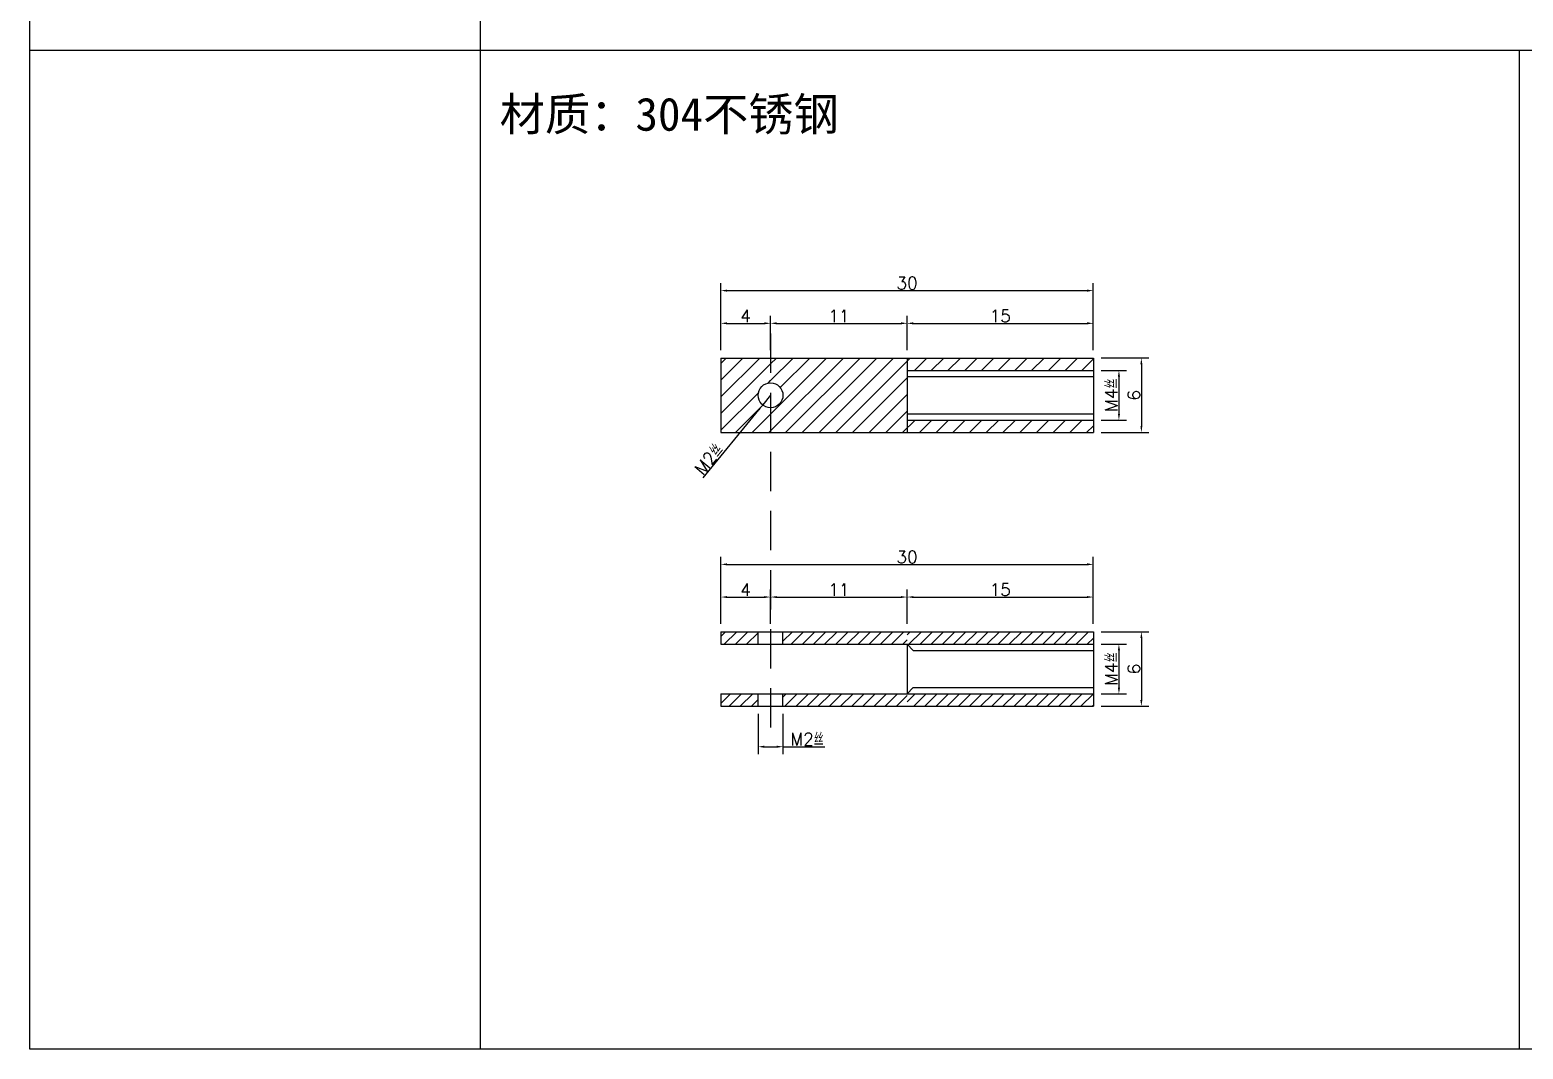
# Model space of a CAD drawing. Header units: millimetres. Extents: x 6817 to 15937, y -5221 to -164.
# Drawn here: x 10127.1 to 10247.4, y -708.5 to -626.4 of the extents above; entities that cross this region are included whole.
import ezdxf

# ---------------------------------------------------------------- set-up
doc = ezdxf.new("R2010")
doc.units = ezdxf.units.MM
doc.linetypes.add('HIDDEN', pattern=[9.525, 6.35, -3.175])
doc.layers.add('图层2', color=108, linetype='Continuous')
doc.styles.get("Standard").update_dxf_attribs({"font": 'txt', "bigfont": 'gbcbig.shx'})
doc.dimstyles.new('ISO-25', dxfattribs={"dimtxt": 1, "dimasz": 0.5, "dimexe": 0.6, "dimexo": 0.625, "dimgap": 0.1, "dimtad": 1, "dimtxsty": 'Standard', "dimcen": 2.5, "dimadec": 0, "dimazin": 0, "dimtfac": 1, "dimtmove": 0, "dimatfit": 3, "dimfxl": 0, "dimarcsym": 0})
pattern_1 = [(45, (8848.1267, 874.5238), (-0.6735192, 0.6735192), [])]

# ---------------------------------------------------------------- blocks, each defined once
blk = doc.blocks.new('*D843')
at = {"layer": 'Defpoints', "color": 0, "linetype": 'ByBlock', "transparency": 16777216}
for p in [(10212.8, -647.39), (10182.8, -652.82), (10212.8, -652.82)]:
    blk.add_point(p, dxfattribs=at)
at = {"layer": '图层2', "color": 0, "linetype": 'ByBlock', "lineweight": -2, "transparency": 16777216}
for p, q in [((10182.8, -652.2), (10182.8, -646.79)), ((10212.8, -652.2), (10212.8, -646.79)), ((10183.3, -647.39), (10212.3, -647.39))]:
    blk.add_line(p, q, dxfattribs=at)
at = {"layer": '图层2', "color": 0, "linetype": 'ByBlock', "transparency": 16777216}
for points in [[(10183.3, -647.31), (10183.3, -647.48), (10182.8, -647.39)], [(10212.3, -647.31), (10212.3, -647.48), (10212.8, -647.39)]]:
    blk.add_solid(points, dxfattribs=at)
at = {"layer": '图层2', "color": 0, "linetype": 'ByBlock', "transparency": 16777216, "insert": (10197.8, -646.79), "char_height": 1, "attachment_point": 5}
blk.add_mtext('30', dxfattribs=at)
blk = doc.blocks.new('*D575')
at = {"layer": 'Defpoints', "color": 0, "linetype": 'ByBlock', "transparency": 16777216}
for p in [(10197.8, -650.03), (10186.8, -652.82), (10197.8, -652.82)]:
    blk.add_point(p, dxfattribs=at)
at = {"layer": '图层2', "color": 0, "linetype": 'ByBlock', "lineweight": -2, "transparency": 16777216}
for p, q in [((10186.8, -652.2), (10186.8, -649.43)), ((10197.8, -652.2), (10197.8, -649.43)), ((10187.3, -650.03), (10197.3, -650.03))]:
    blk.add_line(p, q, dxfattribs=at)
at = {"layer": '图层2', "color": 0, "linetype": 'ByBlock', "transparency": 16777216}
for points in [[(10187.3, -649.94), (10187.3, -650.11), (10186.8, -650.03)], [(10197.3, -649.94), (10197.3, -650.11), (10197.8, -650.03)]]:
    blk.add_solid(points, dxfattribs=at)
at = {"layer": '图层2', "color": 0, "linetype": 'ByBlock', "transparency": 16777216, "insert": (10192.3, -649.43), "char_height": 1, "attachment_point": 5}
blk.add_mtext('11', dxfattribs=at)
blk = doc.blocks.new('*D576')
at = {"layer": 'Defpoints', "color": 0, "linetype": 'ByBlock', "transparency": 16777216}
for p in [(10212.8, -650.03), (10197.8, -652.82), (10212.8, -652.82)]:
    blk.add_point(p, dxfattribs=at)
at = {"layer": '图层2', "color": 0, "linetype": 'ByBlock', "lineweight": -2, "transparency": 16777216}
for p, q in [((10197.8, -652.2), (10197.8, -649.43)), ((10212.8, -652.2), (10212.8, -649.43)), ((10198.3, -650.03), (10212.3, -650.03))]:
    blk.add_line(p, q, dxfattribs=at)
at = {"layer": '图层2', "color": 0, "linetype": 'ByBlock', "transparency": 16777216}
for points in [[(10198.3, -649.94), (10198.3, -650.11), (10197.8, -650.03)], [(10212.3, -649.94), (10212.3, -650.11), (10212.8, -650.03)]]:
    blk.add_solid(points, dxfattribs=at)
at = {"layer": '图层2', "color": 0, "linetype": 'ByBlock', "transparency": 16777216, "insert": (10205.3, -649.43), "char_height": 1, "attachment_point": 5}
blk.add_mtext('15', dxfattribs=at)
blk = doc.blocks.new('*D844')
at = {"layer": 'Defpoints', "color": 0, "linetype": 'ByBlock', "transparency": 16777216}
for p in [(10212.8, -652.82), (10212.8, -658.82), (10216.67, -658.82)]:
    blk.add_point(p, dxfattribs=at)
at = {"layer": '图层2', "color": 0, "linetype": 'ByBlock', "lineweight": -2, "transparency": 16777216}
for p, q in [((10213.43, -652.82), (10217.27, -652.82)), ((10216.67, -653.32), (10216.67, -658.32)), ((10213.43, -658.82), (10217.27, -658.82))]:
    blk.add_line(p, q, dxfattribs=at)
at = {"layer": '图层2', "color": 0, "linetype": 'ByBlock', "transparency": 16777216}
for points in [[(10216.59, -653.32), (10216.75, -653.32), (10216.67, -652.82)], [(10216.59, -658.32), (10216.75, -658.32), (10216.67, -658.82)]]:
    blk.add_solid(points, dxfattribs=at)
at = {"layer": '图层2', "color": 0, "linetype": 'ByBlock', "transparency": 16777216, "insert": (10216.07, -655.82), "char_height": 1, "attachment_point": 5, "rotation": 90}
blk.add_mtext('6', dxfattribs=at)
blk = doc.blocks.new('*D845')
at = {"layer": 'Defpoints', "color": 0, "linetype": 'ByBlock', "transparency": 16777216}
for p in [(10212.8, -653.82), (10212.8, -657.82), (10214.86, -657.82)]:
    blk.add_point(p, dxfattribs=at)
at = {"layer": '图层2', "color": 0, "linetype": 'ByBlock', "lineweight": -2, "transparency": 16777216}
for p, q in [((10213.43, -653.82), (10215.46, -653.82)), ((10214.86, -654.32), (10214.86, -657.32)), ((10213.43, -657.82), (10215.46, -657.82))]:
    blk.add_line(p, q, dxfattribs=at)
at = {"layer": '图层2', "color": 0, "linetype": 'ByBlock', "transparency": 16777216}
for points in [[(10214.78, -654.32), (10214.95, -654.32), (10214.86, -653.82)], [(10214.78, -657.32), (10214.95, -657.32), (10214.86, -657.82)]]:
    blk.add_solid(points, dxfattribs=at)
at = {"layer": '图层2', "color": 0, "linetype": 'ByBlock', "transparency": 16777216, "insert": (10214.26, -655.82), "char_height": 1, "attachment_point": 5, "rotation": 90}
blk.add_mtext('M4丝', dxfattribs=at)
blk = doc.blocks.new('*D577')
at = {"layer": 'Defpoints', "color": 0, "linetype": 'ByBlock', "transparency": 16777216}
for p in [(10186.17, -656.6), (10186.8, -655.82)]:
    blk.add_point(p, dxfattribs=at)
at = {"layer": '图层2', "color": 0, "linetype": 'ByBlock', "lineweight": -2, "transparency": 16777216}
for p, q in [((10186.8, -655.82), (10186.17, -656.6)), ((10181.38, -662.47), (10185.85, -656.99))]:
    blk.add_line(p, q, dxfattribs=at)
at = {"layer": '图层2', "color": 0, "linetype": 'ByBlock', "transparency": 16777216}
blk.add_solid([(10185.79, -656.93), (10185.92, -657.04), (10186.17, -656.6)], dxfattribs=at)
at = {"layer": '图层2', "color": 0, "linetype": 'ByBlock', "transparency": 16777216, "insert": (10181.82, -660.97), "char_height": 1, "attachment_point": 5, "rotation": 50.7731}
blk.add_mtext('M2丝', dxfattribs=at)
blk = doc.blocks.new('*D578')
at = {"layer": 'Defpoints', "color": 0, "linetype": 'ByBlock', "transparency": 16777216}
for p in [(10212.8, -669.45), (10182.8, -674.88), (10212.8, -674.88)]:
    blk.add_point(p, dxfattribs=at)
at = {"layer": '图层2', "color": 0, "linetype": 'ByBlock', "lineweight": -2, "transparency": 16777216}
for p, q in [((10182.8, -674.25), (10182.8, -668.85)), ((10183.3, -669.45), (10212.3, -669.45)), ((10212.8, -674.25), (10212.8, -668.85))]:
    blk.add_line(p, q, dxfattribs=at)
at = {"layer": '图层2', "color": 0, "linetype": 'ByBlock', "transparency": 16777216}
for points in [[(10183.3, -669.36), (10183.3, -669.53), (10182.8, -669.45)], [(10212.3, -669.36), (10212.3, -669.53), (10212.8, -669.45)]]:
    blk.add_solid(points, dxfattribs=at)
at = {"layer": '图层2', "color": 0, "linetype": 'ByBlock', "transparency": 16777216, "insert": (10197.8, -668.85), "char_height": 1, "attachment_point": 5}
blk.add_mtext('30', dxfattribs=at)
blk = doc.blocks.new('*D579')
at = {"layer": 'Defpoints', "color": 0, "linetype": 'ByBlock', "transparency": 16777216}
for p in [(10197.8, -672.08), (10186.8, -674.88), (10197.8, -674.88)]:
    blk.add_point(p, dxfattribs=at)
at = {"layer": '图层2', "color": 0, "linetype": 'ByBlock', "lineweight": -2, "transparency": 16777216}
for p, q in [((10186.8, -674.25), (10186.8, -671.48)), ((10187.3, -672.08), (10197.3, -672.08)), ((10197.8, -674.25), (10197.8, -671.48))]:
    blk.add_line(p, q, dxfattribs=at)
at = {"layer": '图层2', "color": 0, "linetype": 'ByBlock', "transparency": 16777216}
for points in [[(10187.3, -672), (10187.3, -672.16), (10186.8, -672.08)], [(10197.3, -672), (10197.3, -672.16), (10197.8, -672.08)]]:
    blk.add_solid(points, dxfattribs=at)
at = {"layer": '图层2', "color": 0, "linetype": 'ByBlock', "transparency": 16777216, "insert": (10192.3, -671.48), "char_height": 1, "attachment_point": 5}
blk.add_mtext('11', dxfattribs=at)
blk = doc.blocks.new('*D580')
at = {"layer": 'Defpoints', "color": 0, "linetype": 'ByBlock', "transparency": 16777216}
for p in [(10212.8, -672.08), (10197.8, -674.88), (10212.8, -674.88)]:
    blk.add_point(p, dxfattribs=at)
at = {"layer": '图层2', "color": 0, "linetype": 'ByBlock', "lineweight": -2, "transparency": 16777216}
for p, q in [((10197.8, -674.25), (10197.8, -671.48)), ((10198.3, -672.08), (10212.3, -672.08)), ((10212.8, -674.25), (10212.8, -671.48))]:
    blk.add_line(p, q, dxfattribs=at)
at = {"layer": '图层2', "color": 0, "linetype": 'ByBlock', "transparency": 16777216}
for points in [[(10198.3, -672), (10198.3, -672.16), (10197.8, -672.08)], [(10212.3, -672), (10212.3, -672.16), (10212.8, -672.08)]]:
    blk.add_solid(points, dxfattribs=at)
at = {"layer": '图层2', "color": 0, "linetype": 'ByBlock', "transparency": 16777216, "insert": (10205.3, -671.48), "char_height": 1, "attachment_point": 5}
blk.add_mtext('15', dxfattribs=at)
blk = doc.blocks.new('*D581')
at = {"layer": 'Defpoints', "color": 0, "linetype": 'ByBlock', "transparency": 16777216}
for p in [(10212.8, -674.88), (10212.8, -680.88), (10216.67, -680.88)]:
    blk.add_point(p, dxfattribs=at)
at = {"layer": '图层2', "color": 0, "linetype": 'ByBlock', "lineweight": -2, "transparency": 16777216}
for p, q in [((10213.43, -674.88), (10217.27, -674.88)), ((10216.67, -675.38), (10216.67, -680.38)), ((10213.43, -680.88), (10217.27, -680.88))]:
    blk.add_line(p, q, dxfattribs=at)
at = {"layer": '图层2', "color": 0, "linetype": 'ByBlock', "transparency": 16777216}
for points in [[(10216.59, -675.38), (10216.75, -675.38), (10216.67, -674.88)], [(10216.59, -680.38), (10216.75, -680.38), (10216.67, -680.88)]]:
    blk.add_solid(points, dxfattribs=at)
at = {"layer": '图层2', "color": 0, "linetype": 'ByBlock', "transparency": 16777216, "insert": (10216.07, -677.88), "char_height": 1, "attachment_point": 5, "rotation": 90}
blk.add_mtext('6', dxfattribs=at)
blk = doc.blocks.new('*D582')
at = {"layer": 'Defpoints', "color": 0, "linetype": 'ByBlock', "transparency": 16777216}
for p in [(10212.8, -675.88), (10212.8, -679.88), (10214.86, -679.88)]:
    blk.add_point(p, dxfattribs=at)
at = {"layer": '图层2', "color": 0, "linetype": 'ByBlock', "lineweight": -2, "transparency": 16777216}
for p, q in [((10213.43, -675.88), (10215.46, -675.88)), ((10214.86, -676.38), (10214.86, -679.38)), ((10213.43, -679.88), (10215.46, -679.88))]:
    blk.add_line(p, q, dxfattribs=at)
at = {"layer": '图层2', "color": 0, "linetype": 'ByBlock', "transparency": 16777216}
for points in [[(10214.78, -676.38), (10214.95, -676.38), (10214.86, -675.88)], [(10214.78, -679.38), (10214.95, -679.38), (10214.86, -679.88)]]:
    blk.add_solid(points, dxfattribs=at)
at = {"layer": '图层2', "color": 0, "linetype": 'ByBlock', "transparency": 16777216, "insert": (10214.26, -677.88), "char_height": 1, "attachment_point": 5, "rotation": 90}
blk.add_mtext('M4丝', dxfattribs=at)
blk = doc.blocks.new('*D846')
at = {"layer": 'Defpoints', "color": 0, "linetype": 'ByBlock', "transparency": 16777216}
for p in [(10185.8, -680.88), (10187.8, -680.88), (10187.8, -684.14)]:
    blk.add_point(p, dxfattribs=at)
at = {"layer": '图层2', "color": 0, "linetype": 'ByBlock', "lineweight": -2, "transparency": 16777216}
for p, q in [((10185.8, -681.5), (10185.8, -684.74)), ((10187.8, -681.5), (10187.8, -684.74)), ((10186.3, -684.14), (10187.3, -684.14)), ((10187.8, -684.14), (10191.17, -684.14))]:
    blk.add_line(p, q, dxfattribs=at)
at = {"layer": '图层2', "color": 0, "linetype": 'ByBlock', "transparency": 16777216}
for points in [[(10186.3, -684.05), (10186.3, -684.22), (10185.8, -684.14)], [(10187.3, -684.05), (10187.3, -684.22), (10187.8, -684.14)]]:
    blk.add_solid(points, dxfattribs=at)
at = {"layer": '图层2', "color": 0, "linetype": 'ByBlock', "transparency": 16777216, "insert": (10189.74, -683.53), "char_height": 1, "attachment_point": 5}
blk.add_mtext('M2丝', dxfattribs=at)
blk = doc.blocks.new('*D1028')
at = {"layer": 'Defpoints', "color": 0, "linetype": 'ByBlock', "transparency": 16777216}
for p in [(10186.8, -650.03), (10182.8, -652.82), (10186.8, -652.2)]:
    blk.add_point(p, dxfattribs=at)
at = {"layer": '图层2', "color": 0, "linetype": 'ByBlock', "lineweight": -2, "transparency": 16777216}
for p, q in [((10182.8, -652.2), (10182.8, -649.43)), ((10186.8, -651.57), (10186.8, -649.43)), ((10183.3, -650.03), (10186.3, -650.03))]:
    blk.add_line(p, q, dxfattribs=at)
at = {"layer": '图层2', "color": 0, "linetype": 'ByBlock', "transparency": 16777216}
for points in [[(10183.3, -649.94), (10183.3, -650.11), (10182.8, -650.03)], [(10186.3, -649.94), (10186.3, -650.11), (10186.8, -650.03)]]:
    blk.add_solid(points, dxfattribs=at)
at = {"layer": '图层2', "color": 0, "linetype": 'ByBlock', "transparency": 16777216, "insert": (10184.8, -649.43), "char_height": 1, "attachment_point": 5}
blk.add_mtext('4', dxfattribs=at)
blk = doc.blocks.new('*D644')
at = {"layer": 'Defpoints', "color": 0, "linetype": 'ByBlock', "transparency": 16777216}
for p in [(10186.8, -672.08), (10182.8, -674.88), (10186.8, -674.88)]:
    blk.add_point(p, dxfattribs=at)
at = {"layer": '图层2', "color": 0, "linetype": 'ByBlock', "lineweight": -2, "transparency": 16777216}
for p, q in [((10182.8, -674.25), (10182.8, -671.48)), ((10183.3, -672.08), (10186.3, -672.08)), ((10186.8, -674.25), (10186.8, -671.48))]:
    blk.add_line(p, q, dxfattribs=at)
at = {"layer": '图层2', "color": 0, "linetype": 'ByBlock', "transparency": 16777216}
for points in [[(10183.3, -672), (10183.3, -672.16), (10182.8, -672.08)], [(10186.3, -672), (10186.3, -672.16), (10186.8, -672.08)]]:
    blk.add_solid(points, dxfattribs=at)
at = {"layer": '图层2', "color": 0, "linetype": 'ByBlock', "transparency": 16777216, "insert": (10184.8, -671.48), "char_height": 1, "attachment_point": 5}
blk.add_mtext('4', dxfattribs=at)

msp = doc.modelspace()

# ---------------------------------------------------------------- hatches: boundary and pattern name
at = {"layer": '图层2', "linetype": 'ByBlock'}
h = msp.add_hatch(dxfattribs=at)
h.set_pattern_fill('ANSI31', color=4, scale=0.3)
h.set_pattern_definition(pattern_1)
h.paths.add_polyline_path([(10186.801, -654.824), (10186.801, -652.824), (10182.801, -652.824), (10182.801, -658.824), (10186.801, -658.824), (10186.801, -656.824, -0.4142136), (10185.801, -655.824, -0.4142136)])
h = msp.add_hatch(dxfattribs=at)
h.set_pattern_fill('ANSI31', color=4, scale=0.3)
h.set_pattern_definition(pattern_1)
h.paths.add_polyline_path([(10197.801, -652.824), (10186.801, -652.824), (10186.801, -654.824, -0.4142136), (10187.801, -655.824, -0.4142136), (10186.801, -656.824), (10186.801, -658.824), (10197.801, -658.824)])
h.paths.add_polyline_path([(10212.801, -652.824), (10197.801, -652.824), (10197.801, -653.824), (10212.801, -653.824)])
h.paths.add_polyline_path([(10212.801, -657.824), (10197.801, -657.824), (10197.801, -658.824), (10212.801, -658.824)])
h = msp.add_hatch(dxfattribs=at)
h.set_pattern_fill('ANSI31', color=4, scale=0.2)
h.set_pattern_definition([(45, (8848.1267, 880.814), (-0.4490128, 0.4490128), [])])
h.paths.add_polyline_path([(10185.801, -675.878), (10185.801, -674.878), (10182.801, -674.878), (10182.801, -675.878)])
h.paths.add_polyline_path([(10185.801, -680.878), (10185.801, -679.878), (10182.801, -679.878), (10182.801, -680.878)])
h.paths.add_polyline_path([(10197.801, -680.878), (10197.801, -679.878), (10187.801, -679.878), (10187.801, -680.878)])
h.paths.add_polyline_path([(10187.801, -674.878), (10187.801, -675.878), (10197.801, -675.878), (10197.801, -674.878)])
h = msp.add_hatch(dxfattribs=at)
h.set_pattern_fill('ANSI31', color=4, scale=0.2)
h.set_pattern_definition([(45, (8848.1267, 858.76), (-0.4490128, 0.4490128), [])])
h.paths.add_polyline_path([(10197.801, -674.878), (10197.801, -675.878), (10212.801, -675.878), (10212.801, -674.878)])
h.paths.add_polyline_path([(10197.801, -679.878), (10197.801, -680.878), (10212.801, -680.878), (10212.801, -679.878)])

# ---------------------------------------------------------------- linework, layer by layer
at = {"layer": '图层2', "color": 2, "linetype": 'ByBlock'}
for p, q in [((10127.143, -628.057), (10127.143, -552.959)), ((10163.41, -552.959), (10163.41, -628.057)), ((10127.143, -708.501), (10127.143, -628.057)), ((10422.848, -628.057), (10127.143, -628.057)), ((10163.41, -628.057), (10163.41, -708.501)), ((10247.096, -628.057), (10247.096, -708.501)), ((10185.801, -675.878), (10185.801, -674.878)), ((10187.801, -675.878), (10187.801, -674.878)), ((10185.801, -680.878), (10185.801, -679.878)), ((10187.801, -680.878), (10187.801, -679.878)), ((10422.848, -708.501), (10127.143, -708.501))]:
    msp.add_line(p, q, dxfattribs=at)
at = {"layer": '图层2', "color": 3, "linetype": 'HIDDEN', "ltscale": 0.5}
msp.add_line((10186.801, -650.852), (10186.801, -683.946), dxfattribs=at)
at = {"layer": '图层2', "color": 44, "linetype": 'ByBlock'}
for p, q in [((10182.801, -652.824), (10212.801, -652.824)), ((10182.801, -652.824), (10182.801, -658.824)), ((10197.801, -652.824), (10197.801, -658.824)), ((10212.801, -652.824), (10212.801, -658.824)), ((10197.801, -653.824), (10212.801, -653.824)), ((10197.801, -654.324), (10212.801, -654.324)), ((10197.801, -657.324), (10212.801, -657.324)), ((10197.801, -657.824), (10212.801, -657.824)), ((10182.801, -658.824), (10212.801, -658.824)), ((10182.801, -674.878), (10212.801, -674.878)), ((10182.801, -674.878), (10182.801, -675.878)), ((10182.801, -675.878), (10212.801, -675.878)), ((10197.801, -675.878), (10198.301, -676.378)), ((10197.801, -675.878), (10197.801, -675.878)), ((10197.801, -675.878), (10197.801, -679.878)), ((10212.801, -674.878), (10212.801, -680.878)), ((10198.301, -676.378), (10212.801, -676.378)), ((10197.801, -679.878), (10198.301, -679.378)), ((10198.301, -679.378), (10212.801, -679.378)), ((10182.801, -679.878), (10212.801, -679.878)), ((10182.801, -679.878), (10182.801, -680.878)), ((10197.801, -679.878), (10197.801, -679.878)), ((10182.801, -680.878), (10212.801, -680.878))]:
    msp.add_line(p, q, dxfattribs=at)
at = {"layer": '图层2', "color": 1, "linetype": 'ByBlock'}
msp.add_circle((10186.801, -655.824), 1, dxfattribs=at)

# ---------------------------------------------------------------- texts
at = {"color": 2, "insert": (10164.987, -631.841), "char_height": 2.67108, "width": 31.32319, "attachment_point": 1}
msp.add_mtext('{\\fSimSun|b0|i0|c134|p2;材质：304不锈钢}', dxfattribs=at)

# ---------------------------------------------------------------- dimensions: what is measured, and where the dimension line sits
at = {"layer": '图层2', "color": 2, "linetype": 'ByBlock'}
for base, p1, p2, picture, middle in [((10212.801, -647.394), (10182.801, -652.824), (10212.801, -652.824), '*D843', (10197.801, -646.794)), ((10186.801, -650.026), (10182.801, -652.824), (10186.801, -652.199), '*D1028', (10184.801, -649.426)), ((10197.801, -650.026), (10186.801, -652.824), (10197.801, -652.824), '*D575', (10192.301, -649.426)), ((10212.801, -650.026), (10197.801, -652.824), (10212.801, -652.824), '*D576', (10205.301, -649.426)), ((10212.801, -669.448), (10182.801, -674.878), (10212.801, -674.878), '*D578', (10197.801, -668.848)), ((10186.801, -672.08), (10182.801, -674.878), (10186.801, -674.878), '*D644', (10184.801, -671.48)), ((10197.801, -672.08), (10186.801, -674.878), (10197.801, -674.878), '*D579', (10192.301, -671.48)), ((10212.801, -672.08), (10197.801, -674.878), (10212.801, -674.878), '*D580', (10205.301, -671.48))]:
    dim = msp.add_linear_dim(base=base, p1=p1, p2=p2, dimstyle='ISO-25', dxfattribs=at)
    dim.commit()
    dim.dimension.update_dxf_attribs({"geometry": picture, "text_midpoint": middle})
for base, p1, p2, picture, middle in [((10216.669, -658.824), (10212.801, -652.824), (10212.801, -658.824), '*D844', (10216.069, -655.824)), ((10216.669, -680.878), (10212.801, -674.878), (10212.801, -680.878), '*D581', (10216.069, -677.878))]:
    dim = msp.add_linear_dim(base=base, p1=p1, p2=p2, angle=90, dimstyle='ISO-25', dxfattribs=at)
    dim.commit()
    dim.dimension.update_dxf_attribs({"geometry": picture, "text_midpoint": middle})
for base, p1, p2, picture, middle in [((10214.863, -657.824), (10212.801, -653.824), (10212.801, -657.824), '*D845', (10214.257, -655.824)), ((10214.863, -679.878), (10212.801, -675.878), (10212.801, -679.878), '*D582', (10214.257, -677.878))]:
    dim = msp.add_linear_dim(base=base, p1=p1, p2=p2, angle=90, text='M4丝', dimstyle='ISO-25', dxfattribs=at)
    dim.commit()
    dim.dimension.update_dxf_attribs({"geometry": picture, "text_midpoint": middle})
dim = msp.add_radius_dim(center=(10186.801, -655.824), mpoint=(10186.169, -656.598), text='M2丝', dimstyle='ISO-25', dxfattribs=at)
dim.commit()
dim.dimension.update_dxf_attribs({"geometry": '*D577', "text_midpoint": (10182.284, -661.356), "dimtype": 164})
dim = msp.add_linear_dim(base=(10187.801, -684.138), p1=(10185.801, -680.878), p2=(10187.801, -680.878), text='M2丝', dimstyle='ISO-25', dxfattribs=at)
dim.commit()
dim.dimension.update_dxf_attribs({"geometry": '*D846', "text_midpoint": (10189.737, -683.532)})

doc.saveas('drawing.dxf')
